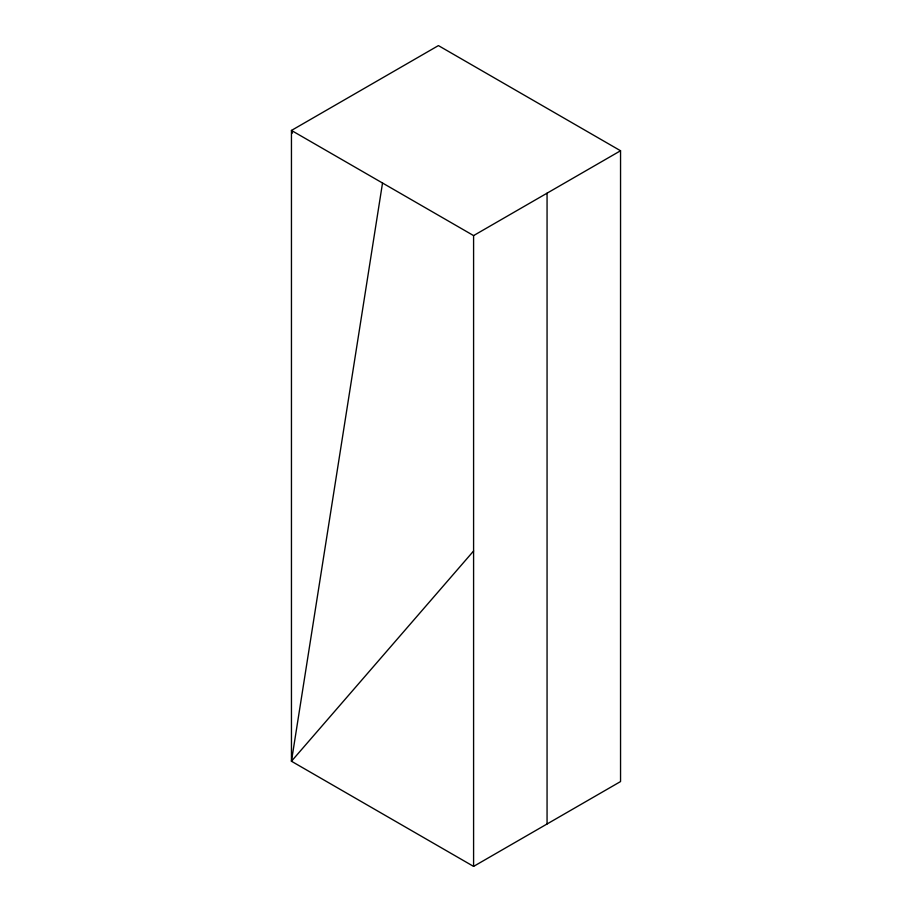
<?xml version="1.0" encoding="UTF-8"?>
<svg xmlns="http://www.w3.org/2000/svg" width="912" height="912" viewBox="0 0 912 912"><rect width="100%" height="100%" fill="white"/><g stroke="black" fill="none" stroke-linecap="round" stroke-linejoin="round"><path stroke-width="1.37" d="M382.527 183.016L291.452 761.246L473.59 866.4L620.548 781.561L620.548 150.754L438.41 45.6L291.452 130.439L291.452 761.246L473.59 550.996M292.467 133.106L291.452 130.439L473.59 235.592L620.548 150.754M547.063 193.173L547.063 823.981M473.59 235.592L473.59 866.4"/></g></svg>
